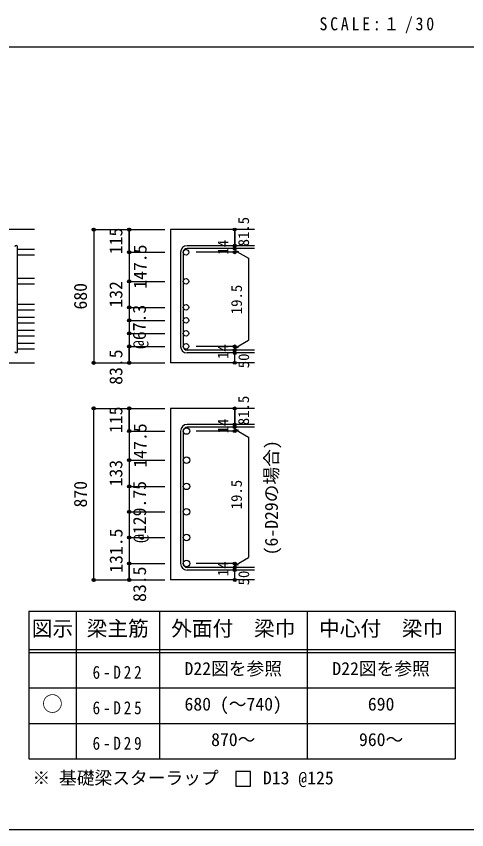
# Model space of a CAD drawing. Units: millimetres at full size, sheet at 1:30, with parts at other scales. Extents: x -5973 to 5954, y -4195 to 4201.
# Drawn here: x 1384 to 3669, y -4195 to -67 of the extents above; entities that cross this region are included whole.
import ezdxf
from ezdxf.enums import TextEntityAlignment as Align

# ---------------------------------------------------------------- set-up
doc = ezdxf.new("R2010")
doc.units = ezdxf.units.MM
doc.header["$LTSCALE"] = 30
doc.header["$PDMODE"] = 32
doc.header["$PDSIZE"] = 15
for name, color, linetype in [('0-1', 2, 'Continuous'), ('0-5', 7, 'Continuous'), ('0-6', 7, 'Continuous'), ('0-7', 4, 'Continuous'), ('0-D', 4, 'Continuous'), ('6-7_文字', 7, 'Continuous'), ('6-E_枠', 7, 'Continuous'), ('F-0_枠', 6, 'Continuous')]:
    doc.layers.add(name, color=color, linetype=linetype)
doc.styles.add('ＭＳ ゴシック', font='')
doc.styles.get('ＭＳ ゴシック').set_extended_font_data('MS Gothic')

msp = doc.modelspace()

# ---------------------------------------------------------------- linework, layer by layer
at = {"layer": '0-1'}
for p, q in [((1477.44, -1149.89), (27.44, -1149.89)), ((2592.44, -1149.89), (2167.44, -1149.89)), ((2167.44, -1149.89), (2167.44, -1825.9)), ((1077.44, -1825.9), (1477.44, -1825.9)), ((2592.44, -1825.9), (2167.44, -1825.9)), ((2592.44, -2057.22), (2167.44, -2057.22)), ((2167.44, -2057.22), (2167.44, -2927.72)), ((2592.44, -2927.72), (2167.44, -2927.72))]:
    msp.add_line(p, q, dxfattribs=at)
at = {"layer": '0-5', "color": 4}
for p, q in [((1957.44, -1149.89), (1957.44, -1263.32)), ((1957.44, -1263.32), (1957.44, -1321.32)), ((1957.44, -1321.32), (1957.44, -1742.4))]:
    msp.add_line(p, q, dxfattribs=at)
at = {"layer": '0-5'}
for p, q in [((1477.44, -1250.82), (1391.44, -1250.82)), ((1477.44, -1278.82), (1391.44, -1278.82)), ((1477.44, -1398.39), (1391.44, -1398.39)), ((1477.44, -1426.39), (1391.44, -1426.39)), ((1477.44, -1530.4), (1391.44, -1530.4)), ((1477.44, -1558.4), (1391.44, -1558.4)), ((1477.44, -1596.4), (1391.44, -1596.4)), ((1477.44, -1624.4), (1391.44, -1624.4)), ((1477.44, -1662.4), (1391.44, -1662.4)), ((1477.44, -1690.4), (1391.44, -1690.4)), ((1477.44, -1728.4), (1391.44, -1728.4)), ((1477.44, -1756.4), (1391.44, -1756.4))]:
    msp.add_line(p, q, dxfattribs=at)
at = {"layer": '0-5', "color": 3}
for centre, radius in [((2245.44, -1264.82), 14), ((2245.44, -1412.39), 14), ((2245.44, -1544.4), 14), ((2245.44, -1610.4), 14), ((2245.44, -1676.4), 14), ((2245.44, -1742.4), 14), ((2247.94, -2172.15), 16.5), ((2247.94, -2319.72), 16.5), ((2247.94, -2452.72), 16.5), ((2247.94, -2582.22), 16.5), ((2247.94, -2712.22), 16.5), ((2247.94, -2844.22), 16.5)]:
    msp.add_circle(centre, radius, dxfattribs=at)
at = {"layer": '0-5'}
for p in [(1957.44, -1149.89), (1957.44, -1264.82), (1957.44, -1412.39), (1957.44, -1544.4), (1957.44, -1610.4), (1957.44, -1676.4), (1957.44, -1742.4)]:
    msp.add_point(p, dxfattribs=at)
at = {"layer": '0-6'}
for p, q in [((1391.44, -1768.9), (1391.44, -1236.82)), ((2592.44, -1231.32), (2250.94, -1231.32)), ((2217.44, -1264.82), (2217.44, -1742.4)), ((2231.44, -1264.82), (2231.44, -1742.4)), ((2592.44, -1245.32), (2250.94, -1245.32)), ((2592.44, -1761.9), (2250.94, -1761.9)), ((2592.44, -1775.9), (2250.94, -1775.9)), ((2592.44, -2138.65), (2250.94, -2138.65)), ((2217.44, -2172.15), (2217.44, -2844.22)), ((2231.44, -2172.15), (2231.44, -2844.22)), ((2592.44, -2152.65), (2250.94, -2152.65)), ((2592.44, -2863.72), (2250.94, -2863.72)), ((2592.44, -2877.72), (2250.94, -2877.72))]:
    msp.add_line(p, q, dxfattribs=at)
for centre, radius, start, end in [((1384.44, -1236.82), 7, 0, 180), ((2250.94, -1264.82), 33.5, 90, 180), ((2250.94, -1264.82), 19.5, 90, 180), ((1384.44, -1768.9), 7, 180, 0), ((2250.94, -1742.4), 33.5, 180, 270), ((2250.94, -1742.4), 19.5, 180, 270), ((2250.94, -2172.15), 33.5, 90, 180), ((2250.94, -2172.15), 19.5, 90, 180), ((2250.94, -2844.22), 33.5, 180, 270), ((2250.94, -2844.22), 19.5, 180, 270)]:
    msp.add_arc(centre, radius, start, end, dxfattribs=at)
at = {"layer": '0-D'}
for p, q in [((1777.44, -1149.89), (1957.44, -1149.89)), ((1777.44, -1149.89), (1957.44, -1149.89)), ((1777.44, -1149.89), (1777.44, -1825.9)), ((1957.44, -1149.89), (2137.44, -1149.89)), ((1957.44, -1149.89), (2137.44, -1149.89)), ((2492.44, -1245.32), (2492.44, -1231.32)), ((1957.44, -1263.32), (1957.44, -1343.39)), ((1957.44, -1264.82), (2137.44, -1264.82)), ((1957.44, -1264.82), (2137.44, -1264.82)), ((2492.44, -1264.82), (2296.35, -1264.82)), ((2492.44, -1245.32), (2492.44, -1264.82)), ((2492.44, -1255.07), (2511.76, -1260.25)), ((2492.44, -1255.07), (2562.5, -1295.52)), ((2562.5, -1295.52), (2562.5, -1711.7)), ((1957.44, -1343.39), (1957.44, -1742.4)), ((1957.44, -1412.39), (2137.44, -1412.39)), ((1957.44, -1412.39), (1957.44, -1742.4)), ((1957.44, -1544.4), (2137.44, -1544.4)), ((1957.44, -1610.4), (2137.44, -1610.4)), ((1957.44, -1676.4), (2137.44, -1676.4)), ((2492.44, -1752.15), (2562.5, -1711.7)), ((1957.44, -1742.4), (2137.44, -1742.4)), ((1957.44, -1742.4), (1957.44, -1825.9)), ((1957.44, -1825.9), (1957.44, -1742.4)), ((2492.44, -1742.4), (2296.35, -1742.4)), ((2492.44, -1761.9), (2492.44, -1742.4)), ((2492.44, -1752.15), (2511.76, -1746.97)), ((2492.44, -1775.9), (2492.44, -1761.9)), ((2492.44, -1825.9), (2492.44, -1775.9)), ((1777.44, -1825.9), (1957.44, -1825.9)), ((1957.44, -1825.9), (2137.44, -1825.9)), ((1777.44, -2057.22), (1957.44, -2057.22)), ((1777.44, -2057.22), (1957.44, -2057.22)), ((1777.44, -2927.72), (1777.44, -2057.22)), ((1957.44, -2057.22), (2137.44, -2057.22)), ((1957.44, -2057.22), (2137.44, -2057.22)), ((2492.44, -2152.65), (2492.44, -2138.65)), ((1957.44, -2170.65), (1957.44, -2250.72)), ((1957.44, -2172.15), (2137.44, -2172.15)), ((1957.44, -2172.15), (2137.44, -2172.15)), ((2492.44, -2172.15), (2296.35, -2172.15)), ((2492.44, -2152.65), (2492.44, -2172.15)), ((2492.44, -2162.4), (2511.76, -2167.57)), ((2492.44, -2162.4), (2562.5, -2202.84)), ((2562.5, -2202.84), (2562.5, -2813.52)), ((1957.44, -2250.72), (1957.44, -2844.22)), ((1957.44, -2319.72), (2137.44, -2319.72)), ((1957.44, -2319.72), (1957.44, -2844.22)), ((1957.44, -2452.72), (2137.44, -2452.72)), ((1957.44, -2582.22), (2137.44, -2582.22)), ((1957.44, -2712.22), (2137.44, -2712.22)), ((1957.44, -2844.22), (2137.44, -2844.22)), ((1957.44, -2844.22), (1957.44, -2927.72)), ((1957.44, -2927.72), (1957.44, -2844.22)), ((2492.44, -2844.22), (2296.35, -2844.22)), ((2492.44, -2853.97), (2562.5, -2813.52)), ((2492.44, -2863.72), (2492.44, -2844.22)), ((2492.44, -2853.97), (2511.76, -2848.79)), ((2492.44, -2877.72), (2492.44, -2863.72)), ((2492.44, -2927.72), (2492.44, -2877.72)), ((1777.44, -2927.72), (1957.44, -2927.72)), ((1957.44, -2927.72), (2137.44, -2927.72))]:
    msp.add_line(p, q, dxfattribs=at)
for points in [[(1957.44, -1149.89), (1957.44, -1263.32), (1957.44, -1149.89)], [(1957.44, -1149.89), (1957.44, -1264.82), (1957.44, -1412.39)], [(2492.44, -1149.89), (2492.44, -1231.32), (2492.44, -1149.89)], [(1957.44, -2057.22), (1957.44, -2170.65), (1957.44, -2057.22)], [(1957.44, -2057.22), (1957.44, -2172.15), (1957.44, -2319.72)], [(2492.44, -2057.22), (2492.44, -2138.65), (2492.44, -2057.22)]]:
    msp.add_lwpolyline(points, dxfattribs=at)
for centre, radius in [((1777.44, -1149.89), 8), ((1777.44, -1149.89), 7.2), ((1777.44, -1149.89), 6.4), ((1777.44, -1149.89), 5.6), ((1777.44, -1149.89), 4.8), ((1777.44, -1149.89), 4), ((1777.44, -1149.89), 3.2), ((1777.44, -1149.89), 2.4), ((1777.44, -1149.89), 1.6), ((1777.44, -1149.89), 0.8), ((1957.44, -1149.89), 8), ((1957.44, -1149.89), 7.2), ((1957.44, -1149.89), 6.4), ((1957.44, -1149.89), 5.6), ((1957.44, -1149.89), 4.8), ((1957.44, -1149.89), 4), ((1957.44, -1149.89), 3.2), ((1957.44, -1149.89), 2.4), ((1957.44, -1149.89), 1.6), ((1957.44, -1149.89), 0.8), ((2492.44, -1149.89), 4), ((2492.44, -1149.89), 3.6), ((2492.44, -1149.89), 3.2), ((2492.44, -1149.89), 2.8), ((2492.44, -1149.89), 2.4), ((2492.44, -1149.89), 2), ((2492.44, -1149.89), 1.6), ((2492.44, -1149.89), 1.2), ((2492.44, -1149.89), 0.8), ((2492.44, -1149.89), 0.4), ((2492.44, -1231.32), 4), ((2492.44, -1231.32), 3.6), ((2492.44, -1231.32), 3.2), ((2492.44, -1231.32), 2.8), ((2492.44, -1231.32), 2.4), ((2492.44, -1231.32), 2), ((2492.44, -1231.32), 1.6), ((2492.44, -1231.32), 1.2), ((2492.44, -1231.32), 0.8), ((2492.44, -1231.32), 0.4), ((1957.44, -1264.82), 8), ((1957.44, -1264.82), 7.2), ((1957.44, -1264.82), 6.4), ((1957.44, -1264.82), 5.6), ((1957.44, -1264.82), 4.8), ((1957.44, -1264.82), 4), ((1957.44, -1264.82), 3.2), ((1957.44, -1264.82), 2.4), ((1957.44, -1264.82), 1.6), ((1957.44, -1264.82), 0.8), ((2492.44, -1245.32), 4), ((2492.44, -1264.82), 4), ((2492.44, -1245.32), 3.6), ((2492.44, -1264.82), 3.6), ((2492.44, -1245.32), 3.2), ((2492.44, -1264.82), 3.2), ((2492.44, -1245.32), 2.8), ((2492.44, -1264.82), 2.8), ((2492.44, -1245.32), 2.4), ((2492.44, -1264.82), 2.4), ((2492.44, -1245.32), 2), ((2492.44, -1264.82), 2), ((2492.44, -1245.32), 1.6), ((2492.44, -1264.82), 1.6), ((2492.44, -1245.32), 1.2), ((2492.44, -1264.82), 1.2), ((2492.44, -1245.32), 0.8), ((2492.44, -1264.82), 0.8), ((2492.44, -1245.32), 0.4), ((2492.44, -1264.82), 0.4), ((1957.44, -1412.39), 8), ((1957.44, -1412.39), 7.2), ((1957.44, -1412.39), 6.4), ((1957.44, -1412.39), 5.6), ((1957.44, -1412.39), 4.8), ((1957.44, -1412.39), 4), ((1957.44, -1412.39), 3.2), ((1957.44, -1412.39), 2.4), ((1957.44, -1412.39), 1.6), ((1957.44, -1412.39), 0.8), ((1957.44, -1544.4), 8), ((1957.44, -1544.4), 7.2), ((1957.44, -1544.4), 6.4), ((1957.44, -1544.4), 5.6), ((1957.44, -1544.4), 4.8), ((1957.44, -1544.4), 4), ((1957.44, -1544.4), 3.2), ((1957.44, -1544.4), 2.4), ((1957.44, -1544.4), 1.6), ((1957.44, -1544.4), 0.8), ((1957.44, -1610.4), 8), ((1957.44, -1610.4), 7.2), ((1957.44, -1610.4), 6.4), ((1957.44, -1610.4), 5.6), ((1957.44, -1610.4), 4.8), ((1957.44, -1610.4), 4), ((1957.44, -1610.4), 3.2), ((1957.44, -1610.4), 2.4), ((1957.44, -1610.4), 1.6), ((1957.44, -1610.4), 0.8), ((1957.44, -1676.4), 8), ((1957.44, -1676.4), 7.2), ((1957.44, -1676.4), 6.4), ((1957.44, -1676.4), 5.6), ((1957.44, -1676.4), 4.8), ((1957.44, -1676.4), 4), ((1957.44, -1676.4), 3.2), ((1957.44, -1676.4), 2.4), ((1957.44, -1676.4), 1.6), ((1957.44, -1676.4), 0.8), ((1957.44, -1742.4), 8), ((1957.44, -1742.4), 7.2), ((1957.44, -1742.4), 6.4), ((1957.44, -1742.4), 5.6), ((1957.44, -1742.4), 4.8), ((1957.44, -1742.4), 4), ((1957.44, -1742.4), 3.2), ((1957.44, -1742.4), 2.4), ((1957.44, -1742.4), 1.6), ((1957.44, -1742.4), 0.8), ((2492.44, -1742.4), 4), ((2492.44, -1761.9), 4), ((2492.44, -1775.9), 4), ((2492.44, -1742.4), 3.6), ((2492.44, -1761.9), 3.6), ((2492.44, -1775.9), 3.6), ((2492.44, -1742.4), 3.2), ((2492.44, -1761.9), 3.2), ((2492.44, -1775.9), 3.2), ((2492.44, -1742.4), 2.8), ((2492.44, -1761.9), 2.8), ((2492.44, -1775.9), 2.8), ((2492.44, -1742.4), 2.4), ((2492.44, -1761.9), 2.4), ((2492.44, -1775.9), 2.4), ((2492.44, -1742.4), 2), ((2492.44, -1761.9), 2), ((2492.44, -1775.9), 2), ((2492.44, -1742.4), 1.6), ((2492.44, -1761.9), 1.6), ((2492.44, -1775.9), 1.6), ((2492.44, -1742.4), 1.2), ((2492.44, -1761.9), 1.2), ((2492.44, -1775.9), 1.2), ((2492.44, -1742.4), 0.8), ((2492.44, -1761.9), 0.8), ((2492.44, -1742.4), 0.4), ((2492.44, -1761.9), 0.4), ((2492.44, -1775.9), 0.8), ((2492.44, -1775.9), 0.4), ((1777.44, -1825.9), 8), ((1777.44, -1825.9), 7.2), ((1777.44, -1825.9), 6.4), ((1777.44, -1825.9), 5.6), ((1777.44, -1825.9), 4.8), ((1777.44, -1825.9), 4), ((1777.44, -1825.9), 3.2), ((1777.44, -1825.9), 2.4), ((1777.44, -1825.9), 1.6), ((1777.44, -1825.9), 0.8), ((1957.44, -1825.9), 8), ((1957.44, -1825.9), 7.2), ((1957.44, -1825.9), 6.4), ((1957.44, -1825.9), 5.6), ((1957.44, -1825.9), 4.8), ((1957.44, -1825.9), 4), ((1957.44, -1825.9), 3.2), ((1957.44, -1825.9), 2.4), ((1957.44, -1825.9), 1.6), ((1957.44, -1825.9), 0.8), ((2492.44, -1825.9), 4), ((2492.44, -1825.9), 3.6), ((2492.44, -1825.9), 3.2), ((2492.44, -1825.9), 2.8), ((2492.44, -1825.9), 2.4), ((2492.44, -1825.9), 2), ((2492.44, -1825.9), 1.6), ((2492.44, -1825.9), 1.2), ((2492.44, -1825.9), 0.8), ((2492.44, -1825.9), 0.4), ((1777.44, -2057.22), 8), ((1777.44, -2057.22), 7.2), ((1777.44, -2057.22), 6.4), ((1777.44, -2057.22), 5.6), ((1777.44, -2057.22), 4.8), ((1777.44, -2057.22), 4), ((1777.44, -2057.22), 3.2), ((1777.44, -2057.22), 2.4), ((1777.44, -2057.22), 1.6), ((1777.44, -2057.22), 0.8), ((1957.44, -2057.22), 8), ((1957.44, -2057.22), 7.2), ((1957.44, -2057.22), 6.4), ((1957.44, -2057.22), 5.6), ((1957.44, -2057.22), 4.8), ((1957.44, -2057.22), 4), ((1957.44, -2057.22), 3.2), ((1957.44, -2057.22), 2.4), ((1957.44, -2057.22), 1.6), ((1957.44, -2057.22), 0.8), ((2492.44, -2057.22), 4), ((2492.44, -2057.22), 3.6), ((2492.44, -2057.22), 3.2), ((2492.44, -2057.22), 2.8), ((2492.44, -2057.22), 2.4), ((2492.44, -2057.22), 2), ((2492.44, -2057.22), 1.6), ((2492.44, -2057.22), 1.2), ((2492.44, -2057.22), 0.8), ((2492.44, -2057.22), 0.4), ((2492.44, -2138.65), 4), ((2492.44, -2138.65), 3.6), ((2492.44, -2138.65), 3.2), ((2492.44, -2138.65), 2.8), ((2492.44, -2138.65), 2.4), ((2492.44, -2138.65), 2), ((2492.44, -2138.65), 1.6), ((2492.44, -2138.65), 1.2), ((2492.44, -2138.65), 0.8), ((2492.44, -2138.65), 0.4), ((1957.44, -2172.15), 8), ((1957.44, -2172.15), 7.2), ((1957.44, -2172.15), 6.4), ((1957.44, -2172.15), 5.6), ((1957.44, -2172.15), 4.8), ((1957.44, -2172.15), 4), ((1957.44, -2172.15), 3.2), ((1957.44, -2172.15), 2.4), ((1957.44, -2172.15), 1.6), ((1957.44, -2172.15), 0.8), ((2492.44, -2152.65), 4), ((2492.44, -2172.15), 4), ((2492.44, -2152.65), 3.6), ((2492.44, -2172.15), 3.6), ((2492.44, -2152.65), 3.2), ((2492.44, -2172.15), 3.2), ((2492.44, -2152.65), 2.8), ((2492.44, -2172.15), 2.8), ((2492.44, -2152.65), 2.4), ((2492.44, -2172.15), 2.4), ((2492.44, -2152.65), 2), ((2492.44, -2172.15), 2), ((2492.44, -2152.65), 1.6), ((2492.44, -2172.15), 1.6), ((2492.44, -2152.65), 1.2), ((2492.44, -2172.15), 1.2), ((2492.44, -2152.65), 0.8), ((2492.44, -2172.15), 0.8), ((2492.44, -2152.65), 0.4), ((2492.44, -2172.15), 0.4), ((1957.44, -2319.72), 8), ((1957.44, -2319.72), 7.2), ((1957.44, -2319.72), 6.4), ((1957.44, -2319.72), 5.6), ((1957.44, -2319.72), 4.8), ((1957.44, -2319.72), 4), ((1957.44, -2319.72), 3.2), ((1957.44, -2319.72), 2.4), ((1957.44, -2319.72), 1.6), ((1957.44, -2319.72), 0.8), ((1957.44, -2452.72), 8), ((1957.44, -2452.72), 7.2), ((1957.44, -2452.72), 6.4), ((1957.44, -2452.72), 5.6), ((1957.44, -2452.72), 4.8), ((1957.44, -2452.72), 4), ((1957.44, -2452.72), 3.2), ((1957.44, -2452.72), 2.4), ((1957.44, -2452.72), 1.6), ((1957.44, -2452.72), 0.8), ((1957.44, -2582.22), 8), ((1957.44, -2582.22), 7.2), ((1957.44, -2582.22), 6.4), ((1957.44, -2582.22), 5.6), ((1957.44, -2582.22), 4.8), ((1957.44, -2582.22), 4), ((1957.44, -2582.22), 3.2), ((1957.44, -2582.22), 2.4), ((1957.44, -2582.22), 1.6), ((1957.44, -2582.22), 0.8), ((1957.44, -2712.22), 8), ((1957.44, -2712.22), 7.2), ((1957.44, -2712.22), 6.4), ((1957.44, -2712.22), 5.6), ((1957.44, -2712.22), 4.8), ((1957.44, -2712.22), 4), ((1957.44, -2712.22), 3.2), ((1957.44, -2712.22), 2.4), ((1957.44, -2712.22), 1.6), ((1957.44, -2712.22), 0.8), ((1957.44, -2844.22), 8), ((1957.44, -2844.22), 7.2), ((1957.44, -2844.22), 6.4), ((1957.44, -2844.22), 5.6), ((1957.44, -2844.22), 4.8), ((1957.44, -2844.22), 4), ((1957.44, -2844.22), 3.2), ((1957.44, -2844.22), 2.4), ((1957.44, -2844.22), 1.6), ((1957.44, -2844.22), 0.8), ((2492.44, -2844.22), 4), ((2492.44, -2844.22), 3.6), ((2492.44, -2844.22), 3.2), ((2492.44, -2844.22), 2.8), ((2492.44, -2844.22), 2.4), ((2492.44, -2844.22), 2), ((2492.44, -2844.22), 1.6), ((2492.44, -2844.22), 1.2), ((2492.44, -2844.22), 0.8), ((2492.44, -2844.22), 0.4), ((2492.44, -2863.72), 4), ((2492.44, -2877.72), 4), ((2492.44, -2863.72), 3.6), ((2492.44, -2877.72), 3.6), ((2492.44, -2863.72), 3.2), ((2492.44, -2877.72), 3.2), ((2492.44, -2863.72), 2.8), ((2492.44, -2877.72), 2.8), ((2492.44, -2863.72), 2.4), ((2492.44, -2877.72), 2.4), ((2492.44, -2863.72), 2), ((2492.44, -2877.72), 2), ((2492.44, -2863.72), 1.6), ((2492.44, -2877.72), 1.6), ((2492.44, -2863.72), 1.2), ((2492.44, -2877.72), 1.2), ((2492.44, -2863.72), 0.8), ((2492.44, -2877.72), 0.8), ((2492.44, -2863.72), 0.4), ((2492.44, -2877.72), 0.4), ((1777.44, -2927.72), 8), ((1777.44, -2927.72), 7.2), ((1777.44, -2927.72), 6.4), ((1777.44, -2927.72), 5.6), ((1777.44, -2927.72), 4.8), ((1777.44, -2927.72), 4), ((1777.44, -2927.72), 3.2), ((1777.44, -2927.72), 2.4), ((1777.44, -2927.72), 1.6), ((1777.44, -2927.72), 0.8), ((1957.44, -2927.72), 8), ((1957.44, -2927.72), 7.2), ((1957.44, -2927.72), 6.4), ((1957.44, -2927.72), 5.6), ((1957.44, -2927.72), 4.8), ((1957.44, -2927.72), 4), ((1957.44, -2927.72), 3.2), ((1957.44, -2927.72), 2.4), ((1957.44, -2927.72), 1.6), ((1957.44, -2927.72), 0.8), ((2492.44, -2927.72), 4), ((2492.44, -2927.72), 3.6), ((2492.44, -2927.72), 3.2), ((2492.44, -2927.72), 2.8), ((2492.44, -2927.72), 2.4), ((2492.44, -2927.72), 2), ((2492.44, -2927.72), 1.6), ((2492.44, -2927.72), 1.2), ((2492.44, -2927.72), 0.8), ((2492.44, -2927.72), 0.4)]:
    msp.add_circle(centre, radius, dxfattribs=at)
at = {"layer": '0-D', "color": 7}
for p in [(1777.44, -1149.89), (1957.44, -1149.89), (2492.44, -1149.89), (2492.44, -1231.32), (2492.44, -1245.32), (1957.44, -1264.82), (2492.44, -1264.82), (1957.44, -1412.39), (1957.44, -1544.4), (1957.44, -1610.4), (1957.44, -1676.4), (1957.44, -1742.4), (2492.44, -1742.4), (2492.44, -1761.9), (2492.44, -1775.9), (1777.44, -1825.9), (1777.44, -1825.9), (1957.44, -1825.9), (2492.44, -1825.9), (1777.44, -2057.22), (1957.44, -2057.22), (2492.44, -2057.22), (2492.44, -2138.65), (2492.44, -2152.65), (1957.44, -2172.15), (2492.44, -2172.15), (1957.44, -2319.72), (1957.44, -2452.72), (1957.44, -2582.22), (1957.44, -2712.22), (1957.44, -2844.22), (2492.44, -2844.22), (2492.44, -2863.72), (2492.44, -2877.72), (1777.44, -2927.72), (1957.44, -2927.72), (2492.44, -2927.72)]:
    msp.add_point(p, dxfattribs=at)
at = {"layer": '6-7_文字'}
msp.add_lwpolyline([(2497.56, -3974.8), (2572.56, -3974.8), (2572.56, -3899.8), (2497.56, -3899.8)], close=True, dxfattribs=at)
at = {"layer": '6-E_枠', "color": 3}
for p, q in [((1447.71, -3085.43), (1447.71, -3835.43)), ((1447.71, -3085.43), (3610.24, -3085.43)), ((3610.24, -3085.43), (3610.24, -3835.43)), ((1447.71, -3835.43), (3610.24, -3835.43))]:
    msp.add_line(p, q, dxfattribs=at)
at = {"layer": '6-E_枠'}
for p, q in [((1687.71, -3085.43), (1687.71, -3835.43)), ((2110.24, -3085.43), (2110.24, -3835.43)), ((2860.24, -3085.43), (2860.24, -3835.43)), ((1447.71, -3280.43), (3610.24, -3280.43)), ((1447.71, -3295.43), (3610.24, -3295.43)), ((1447.71, -3475.43), (3610.24, -3475.43)), ((1447.71, -3655.43), (3610.24, -3655.43))]:
    msp.add_line(p, q, dxfattribs=at)
at = {"layer": 'F-0_枠', "color": 2}
msp.add_line((-5972.88, -222.05), (3723.6, -222.05), dxfattribs=at)
at = {"layer": 'F-0_枠'}
msp.add_line((5954.1, -4195.24), (-5972.88, -4195.24), dxfattribs=at)

# ---------------------------------------------------------------- texts
at = {"layer": '0-7', "color": 7, "style": 'ＭＳ ゴシック'}
msp.add_text('(6-D29の場合)', height=65.98, rotation=90, dxfattribs=at).set_placement((2731.12, -2802.93), align=Align.BOTTOM_LEFT)
at = {"layer": '0-D', "style": 'ＭＳ ゴシック'}
for s, height, p in [('81.5', 54.99, (2581.52, -1235.06)), ('115', 65.98, (1942.44, -1274.86)), ('147.5', 65.98, (2065.01, -1449.98)), ('14', 54.99, (2477.21, -1276.76)), ('680', 65.98, (1762.44, -1555.4)), ('132', 65.98, (1942.44, -1545.9)), ('19.5', 54.99, (2545.68, -1579.4)), ('@67.3', 65.98, (2061.16, -1755.57)), ('83.5', 65.98, (1942.44, -1937.4)), ('14', 54.99, (2477.18, -1806.57)), ('50', 54.99, (2582.18, -1853.47)), ('81.5', 54.99, (2581.52, -2142.38)), ('115', 65.98, (1942.44, -2182.18)), ('147.5', 65.98, (2065.01, -2357.3)), ('14', 54.99, (2477.21, -2184.08)), ('133', 65.98, (1942.44, -2453.22)), ('870', 65.98, (1762.44, -2559.97)), ('@129.75', 65.98, (2062.44, -2739.72)), ('19.5', 54.99, (2545.39, -2569.41)), ('131.5', 65.98, (1943.22, -2891.43)), ('14', 54.99, (2477.18, -2908.39)), ('83.5', 65.98, (2062.44, -3039.22)), ('50', 54.99, (2582.18, -2955.29))]:
    msp.add_text(s, height=height, rotation=90, dxfattribs=at).set_placement(p, align=Align.BOTTOM_LEFT)
at = {"layer": '6-7_文字', "color": 2, "style": 'ＭＳ ゴシック'}
for s, p in [('図示', (1462.71, -3235.43)), ('梁主筋', (1741.48, -3235.43)), ('外面付\u3000梁巾', (2170.24, -3235.43)), ('中心付\u3000梁巾', (2920.24, -3235.43)), ('○', (1515.21, -3617.93))]:
    msp.add_text(s, height=76.98, dxfattribs=at).set_placement(p, align=Align.BOTTOM_LEFT)
at = {"layer": '6-7_文字', "style": 'ＭＳ ゴシック'}
for s, p in [('D22図を参照', (2237.74, -3430.43)), ('D22図を参照', (2987.74, -3430.43)), ('680 (～740)', (2237.74, -3610.43)), ('690', (3167.74, -3610.43)), ('870～', (2372.74, -3790.43)), ('960～', (3122.74, -3790.43)), ('※ 基礎梁スターラップ     D13 @125', (1466.27, -3985.01))]:
    msp.add_text(s, height=65.98, dxfattribs=at).set_placement(p, align=Align.BOTTOM_LEFT)
at = {"layer": '6-7_文字', "color": 2, "insert": (2922.26, -154.55), "char_height": 65.98, "attachment_point": 7, "style": 'ＭＳ ゴシック'}
msp.add_mtext('\\T1.34;\\W0.9;SCALE:１/30', dxfattribs=at)
at = {"layer": '6-7_文字', "char_height": 65.98, "attachment_point": 7, "style": 'ＭＳ ゴシック'}
for s, insert in [('\\T1.38;\\W0.85;6-D22', (1771.48, -3430.43)), ('\\T1.38;\\W0.85;6-D25', (1771.48, -3610.43)), ('\\T1.38;\\W0.85;6-D29', (1771.48, -3790.43))]:
    msp.add_mtext(s, dxfattribs=dict(at, insert=insert))

doc.saveas('drawing.dxf')
